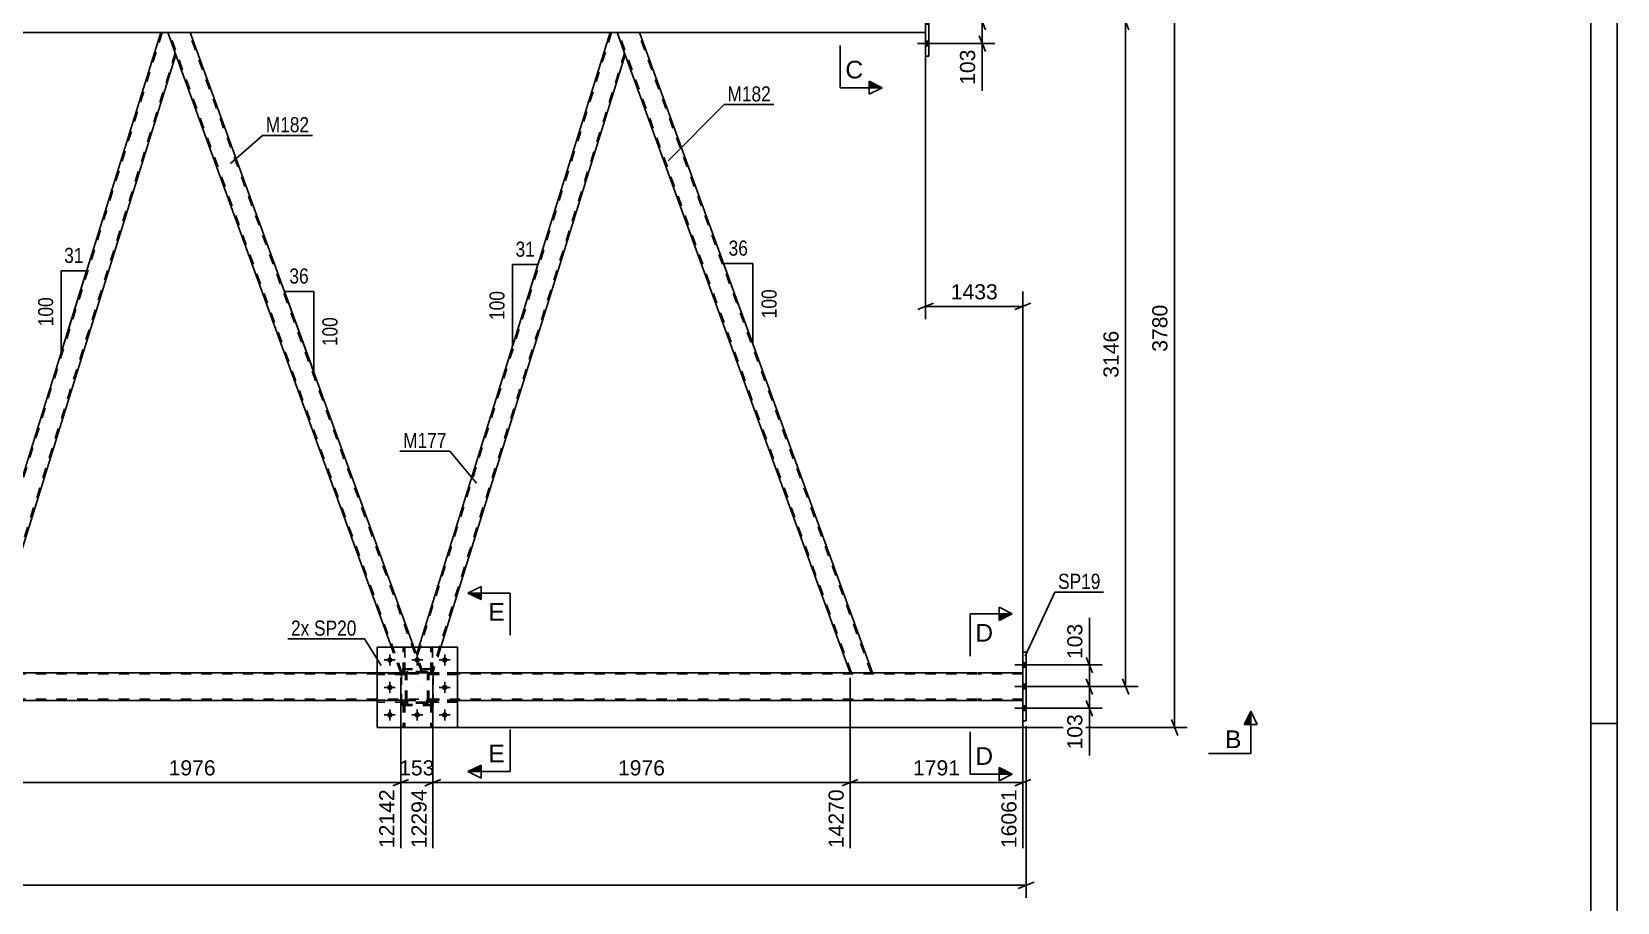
# Model space of a CAD drawing. Header units: millimetres. Extents: x 0 to 841, y 0 to 594.
# Drawn here: x 540.6 to 841, y 264.1 to 429 of the extents above; entities that cross this region are included whole.
import ezdxf

# ---------------------------------------------------------------- set-up
doc = ezdxf.new("R2010")
doc.units = ezdxf.units.MM
doc.linetypes.add('DXK_LINE_DOT2', pattern=[3.9198, 1.9599, -1.9599])
doc.linetypes.add('DXK_LINE_DOT3', pattern=[5.9187, 2.979, -0.9799, 0.9799, -0.9799])
doc.styles.add('Arial', font='ARIAL.TTF', dxfattribs={"height": 0.2})
doc.styles.add('Arial Narrow', font='ARIALN.TTF', dxfattribs={"height": 0.2})

# ---------------------------------------------------------------- blocks, each defined once
blk = doc.blocks.new('Unknown-317306913-1117')
at = {"color": 5, "linetype": 'Continuous'}
for p, q in [((841, 0), (841, 594)), ((836, 5), (836, 589)), ((841, 298), (836, 298))]:
    blk.add_line(p, q, dxfattribs=at)
blk = doc.blocks.new('Bolt-317306913-2204 - 2138')
at = {"linetype": 'Continuous'}
for points in [[(608.96, 310.01, -1), (607.92, 310.01, -1)], [(614.16, 310.01, -1), (613.12, 310.01, -1)], [(619.36, 310.01, -1), (618.32, 310.01, -1)], [(608.96, 304.81, -1), (607.92, 304.81, -1)], [(619.36, 304.81, -1), (618.32, 304.81, -1)], [(608.96, 299.61, -1), (607.92, 299.61, -1)], [(614.16, 299.61, -1), (613.12, 299.61, -1)], [(619.36, 299.61, -1), (618.32, 299.61, -1)]]:
    blk.add_hatch(color=1, dxfattribs=at).paths.add_polyline_path(points)
at = {"color": 1, "linetype": 'Continuous'}
for p, q in [((609.48, 310.01), (607.4, 310.01)), ((608.44, 311.05), (608.44, 308.97)), ((614.68, 310.01), (612.6, 310.01)), ((613.64, 311.05), (613.64, 308.97)), ((619.88, 310.01), (617.8, 310.01)), ((618.84, 311.05), (618.84, 308.97)), ((609.48, 304.81), (607.4, 304.81)), ((608.44, 305.85), (608.44, 303.77)), ((619.88, 304.81), (617.8, 304.81)), ((618.84, 305.85), (618.84, 303.77)), ((608.44, 300.65), (608.44, 298.57)), ((613.64, 300.65), (613.64, 298.57)), ((618.84, 300.65), (618.84, 298.57)), ((609.48, 299.61), (607.4, 299.61)), ((614.68, 299.61), (612.6, 299.61)), ((619.88, 299.61), (617.8, 299.61))]:
    blk.add_line(p, q, dxfattribs=at)
blk = doc.blocks.new('Part-317306913-2244 - 2138')
at = {"color": 7, "linetype": 'DXK_LINE_DOT2'}
for p, q in [((719.75, 307.36), (125.49, 307.36)), ((621.24, 307.6), (606.04, 307.6)), ((728.37, 307.36), (719.85, 307.36)), ((728.37, 302.32), (728.37, 307.6)), ((719.75, 302.56), (124.86, 302.56)), ((621.24, 302.32), (606.04, 302.32)), ((728.37, 302.56), (719.85, 302.56))]:
    blk.add_line(p, q, dxfattribs=at)
at = {"color": 2, "linetype": 'Continuous'}
for p, q in [((606.04, 307.6), (450.97, 307.6)), ((719.75, 307.6), (621.24, 307.6)), ((728.37, 307.6), (719.85, 307.6)), ((606.04, 302.32), (450.97, 302.32)), ((719.75, 302.32), (621.24, 302.32)), ((728.37, 302.32), (719.85, 302.32))]:
    blk.add_line(p, q, dxfattribs=at)
blk = doc.blocks.new('Part-317306913-2249 - 2138')
at = {"color": 7, "linetype": 'DXK_LINE_DOT2'}
for p, q in [((709.95, 432.82), (709.95, 428.82)), ((570.63, 428.82), (565.06, 428.82)), ((655.77, 428.82), (650.19, 428.82))]:
    blk.add_line(p, q, dxfattribs=at)
at = {"color": 2, "linetype": 'Continuous'}
for p, q in [((565.06, 428.82), (485.5, 428.82)), ((650.19, 428.82), (570.63, 428.82)), ((709.95, 428.82), (655.77, 428.82))]:
    blk.add_line(p, q, dxfattribs=at)
blk = doc.blocks.new('Bolt-317306913-2205 - 2138')
at = {"color": 1, "linetype": 'Continuous'}
for p, q in [((607.4, 310.01), (608.09, 310.01)), ((608.44, 311.05), (608.44, 310.36)), ((608.44, 308.97), (608.44, 309.67)), ((609.48, 310.01), (608.79, 310.01)), ((612.6, 310.01), (613.29, 310.01)), ((613.64, 311.05), (613.64, 310.36)), ((613.64, 308.97), (613.64, 309.67)), ((614.68, 310.01), (613.99, 310.01)), ((617.8, 310.01), (618.49, 310.01)), ((618.84, 311.05), (618.84, 310.36)), ((618.84, 308.97), (618.84, 309.67)), ((619.88, 310.01), (619.19, 310.01)), ((607.4, 304.81), (608.09, 304.81)), ((608.44, 305.85), (608.44, 305.16)), ((608.44, 303.77), (608.44, 304.47)), ((609.48, 304.81), (608.79, 304.81)), ((617.8, 304.81), (618.49, 304.81)), ((618.84, 305.85), (618.84, 305.16)), ((618.84, 303.77), (618.84, 304.47)), ((619.88, 304.81), (619.19, 304.81)), ((608.44, 300.65), (608.44, 299.96)), ((613.64, 300.65), (613.64, 299.96)), ((618.84, 300.65), (618.84, 299.96)), ((607.4, 299.61), (608.09, 299.61)), ((608.44, 298.57), (608.44, 299.27)), ((609.48, 299.61), (608.79, 299.61)), ((612.6, 299.61), (613.29, 299.61)), ((613.64, 298.57), (613.64, 299.27)), ((614.68, 299.61), (613.99, 299.61)), ((617.8, 299.61), (618.49, 299.61)), ((618.84, 298.57), (618.84, 299.27)), ((619.88, 299.61), (619.19, 299.61))]:
    blk.add_line(p, q, dxfattribs=at)
blk = doc.blocks.new('Bolt-317306913-2211 - 2138')
at = {"linetype": 'Continuous'}
for points in [[(729.01, 308.62), (729.01, 309.5), (728.37, 309.5), (728.37, 308.62)], [(729.01, 308.62), (729.01, 309.5), (728.37, 309.5), (728.37, 308.62)], [(729.01, 308.62), (729.01, 309.5), (728.37, 309.5), (728.37, 308.62)], [(729.01, 304.52), (729.01, 305.4), (728.37, 305.4), (728.37, 304.52)], [(729.01, 304.52), (729.01, 305.4), (728.37, 305.4), (728.37, 304.52)], [(729.01, 300.42), (729.01, 301.3), (728.37, 301.3), (728.37, 300.42)], [(729.01, 300.42), (729.01, 301.3), (728.37, 301.3), (728.37, 300.42)], [(729.01, 300.42), (729.01, 301.3), (728.37, 301.3), (728.37, 300.42)]]:
    blk.add_hatch(color=1, dxfattribs=at).paths.add_polyline_path(points)
at = {"color": 1, "linetype": 'Continuous'}
for p, q in [((729.01, 309.5), (728.37, 309.5)), ((729.01, 309.5), (728.37, 309.5)), ((729.01, 309.5), (728.37, 309.5)), ((730.17, 309.06), (726.85, 309.06)), ((730.17, 309.06), (726.85, 309.06)), ((730.17, 309.06), (726.85, 309.06)), ((729.01, 308.62), (728.37, 308.62)), ((729.01, 308.62), (728.37, 308.62)), ((729.01, 308.62), (728.37, 308.62)), ((730.17, 304.96), (726.85, 304.96)), ((730.17, 304.96), (726.85, 304.96)), ((729.01, 305.4), (728.37, 305.4)), ((729.01, 305.4), (728.37, 305.4)), ((729.01, 304.52), (728.37, 304.52)), ((729.01, 304.52), (728.37, 304.52)), ((730.17, 300.86), (726.85, 300.86)), ((730.17, 300.86), (726.85, 300.86)), ((730.17, 300.86), (726.85, 300.86)), ((729.01, 301.3), (728.37, 301.3)), ((729.01, 301.3), (728.37, 301.3)), ((729.01, 301.3), (728.37, 301.3)), ((729.01, 300.42), (728.37, 300.42)), ((729.01, 300.42), (728.37, 300.42)), ((729.01, 300.42), (728.37, 300.42))]:
    blk.add_line(p, q, dxfattribs=at)
blk = doc.blocks.new('Bolt-317306913-2212 - 2138')
at = {"linetype": 'Continuous'}
for points in [[(710.59, 434.48), (710.59, 435.36), (709.95, 435.36), (709.95, 434.48)], [(710.59, 434.48), (710.59, 435.36), (709.95, 435.36), (709.95, 434.48)], [(710.59, 434.48), (710.59, 435.36), (709.95, 435.36), (709.95, 434.48)], [(710.59, 430.38), (710.59, 431.26), (709.95, 431.26), (709.95, 430.38)], [(710.59, 430.38), (710.59, 431.26), (709.95, 431.26), (709.95, 430.38)], [(710.59, 426.28), (710.59, 427.16), (709.95, 427.16), (709.95, 426.28)], [(710.59, 426.28), (710.59, 427.16), (709.95, 427.16), (709.95, 426.28)], [(710.59, 426.28), (710.59, 427.16), (709.95, 427.16), (709.95, 426.28)]]:
    blk.add_hatch(color=1, dxfattribs=at).paths.add_polyline_path(points)
at = {"color": 1, "linetype": 'Continuous'}
for p, q in [((711.75, 434.92), (708.43, 434.92)), ((711.75, 434.92), (708.43, 434.92)), ((711.75, 434.92), (708.43, 434.92)), ((710.59, 435.36), (709.95, 435.36)), ((710.59, 435.36), (709.95, 435.36)), ((710.59, 435.36), (709.95, 435.36)), ((710.59, 434.48), (709.95, 434.48)), ((710.59, 434.48), (709.95, 434.48)), ((710.59, 434.48), (709.95, 434.48)), ((711.75, 430.82), (708.43, 430.82)), ((711.75, 430.82), (708.43, 430.82)), ((710.59, 431.26), (709.95, 431.26)), ((710.59, 431.26), (709.95, 431.26)), ((710.59, 430.38), (709.95, 430.38)), ((710.59, 430.38), (709.95, 430.38)), ((711.75, 426.72), (708.43, 426.72)), ((711.75, 426.72), (708.43, 426.72)), ((711.75, 426.72), (708.43, 426.72)), ((710.59, 427.16), (709.95, 427.16)), ((710.59, 427.16), (709.95, 427.16)), ((710.59, 427.16), (709.95, 427.16)), ((710.59, 426.28), (709.95, 426.28)), ((710.59, 426.28), (709.95, 426.28)), ((710.59, 426.28), (709.95, 426.28))]:
    blk.add_line(p, q, dxfattribs=at)
blk = doc.blocks.new('Part-317306913-2229 - 2138')
at = {"color": 7, "linetype": 'DXK_LINE_DOT2'}
for p, q in [((616.64, 308.21), (610.64, 308.21)), ((610.64, 301.41), (610.64, 308.21)), ((616.64, 301.41), (616.64, 308.21)), ((616.64, 301.41), (610.64, 301.41))]:
    blk.add_line(p, q, dxfattribs=at)
blk = doc.blocks.new('Part-317306913-2444 - 2138')
at = {"color": 2, "linetype": 'Continuous'}
for p, q in [((621.24, 312.41), (606.04, 312.41)), ((606.04, 312.41), (606.04, 297.21)), ((621.24, 297.21), (621.24, 312.41)), ((606.04, 297.21), (621.24, 297.21))]:
    blk.add_line(p, q, dxfattribs=at)
blk = doc.blocks.new('Part-317306913-2449 - 2138')
at = {"color": 7, "linetype": 'DXK_LINE_DOT2'}
for p, q in [((606.04, 297.21), (606.04, 312.41)), ((606.04, 312.41), (621.24, 312.41)), ((621.24, 312.41), (621.24, 297.21)), ((621.24, 297.21), (606.04, 297.21))]:
    blk.add_line(p, q, dxfattribs=at)
blk = doc.blocks.new('Part-317306913-2450 - 2138')
at = {"color": 7, "linetype": 'DXK_LINE_DOT2'}
for p, q in [((615.84, 307.25), (615.84, 307.57)), ((615.84, 307.57), (621.24, 307.57)), ((621.24, 307.25), (615.84, 307.25)), ((616.44, 307.25), (616.44, 307.57)), ((621.24, 307.57), (621.24, 307.25))]:
    blk.add_line(p, q, dxfattribs=at)
blk = doc.blocks.new('Part-317306913-2451 - 2138')
at = {"color": 7, "linetype": 'DXK_LINE_DOT2'}
for p, q in [((615.84, 302.05), (615.84, 302.37)), ((615.84, 302.37), (621.24, 302.37)), ((621.24, 302.05), (615.84, 302.05)), ((616.44, 302.05), (616.44, 302.37)), ((621.24, 302.37), (621.24, 302.05))]:
    blk.add_line(p, q, dxfattribs=at)
blk = doc.blocks.new('Part-317306913-2452 - 2138')
at = {"color": 7, "linetype": 'DXK_LINE_DOT2'}
for p, q in [((611.44, 307.57), (606.04, 307.57)), ((606.04, 307.25), (606.04, 307.57)), ((611.44, 307.25), (606.04, 307.25)), ((610.84, 307.25), (610.84, 307.57)), ((611.44, 307.57), (611.44, 307.25))]:
    blk.add_line(p, q, dxfattribs=at)
blk = doc.blocks.new('Part-317306913-2453 - 2138')
at = {"color": 7, "linetype": 'DXK_LINE_DOT2'}
for p, q in [((611.44, 302.37), (606.04, 302.37)), ((606.04, 302.05), (606.04, 302.37)), ((611.44, 302.05), (606.04, 302.05)), ((610.84, 302.05), (610.84, 302.37)), ((611.44, 302.37), (611.44, 302.05))]:
    blk.add_line(p, q, dxfattribs=at)
blk = doc.blocks.new('Part-317306913-2454 - 2138')
at = {"color": 2, "linetype": 'Continuous'}
for p, q in [((610.99, 312.41), (610.99, 312.41)), ((611.31, 312.41), (610.99, 312.41)), ((611.31, 312.41), (611.31, 312.41))]:
    blk.add_line(p, q, dxfattribs=at)
at = {"color": 7, "linetype": 'DXK_LINE_DOT2'}
for p, q in [((610.99, 307.57), (610.99, 312.41)), ((611.31, 307.57), (611.31, 312.41)), ((610.99, 308.17), (611.31, 308.17)), ((611.31, 307.57), (610.99, 307.57))]:
    blk.add_line(p, q, dxfattribs=at)
blk = doc.blocks.new('Part-317306913-2455 - 2138')
at = {"color": 2, "linetype": 'Continuous'}
for p, q in [((616.19, 312.41), (616.19, 312.41)), ((616.51, 312.41), (616.19, 312.41)), ((616.51, 312.41), (616.51, 312.41))]:
    blk.add_line(p, q, dxfattribs=at)
at = {"color": 7, "linetype": 'DXK_LINE_DOT2'}
for p, q in [((616.19, 307.57), (616.19, 312.41)), ((616.51, 307.57), (616.51, 312.41)), ((616.19, 308.17), (616.51, 308.17)), ((616.51, 307.57), (616.19, 307.57))]:
    blk.add_line(p, q, dxfattribs=at)
blk = doc.blocks.new('Part-317306913-2456 - 2138')
at = {"color": 7, "linetype": 'DXK_LINE_DOT2'}
for p, q in [((611.31, 302.05), (610.99, 302.05)), ((610.99, 302.05), (610.99, 297.21)), ((610.99, 301.45), (611.31, 301.45)), ((611.31, 302.05), (611.31, 297.21)), ((610.99, 297.21), (611.31, 297.21))]:
    blk.add_line(p, q, dxfattribs=at)
blk = doc.blocks.new('Part-317306913-2457 - 2138')
at = {"color": 7, "linetype": 'DXK_LINE_DOT2'}
for p, q in [((616.51, 302.05), (616.19, 302.05)), ((616.19, 302.05), (616.19, 297.21)), ((616.19, 301.45), (616.51, 301.45)), ((616.51, 302.05), (616.51, 297.21)), ((616.19, 297.21), (616.51, 297.21))]:
    blk.add_line(p, q, dxfattribs=at)
blk = doc.blocks.new('Part-317306913-2458 - 2138')
at = {"color": 7, "linetype": 'DXK_LINE_DOT2'}
for p, q in [((611.44, 307.33), (611.48, 307.52)), ((611.48, 307.52), (611.44, 307.33)), ((611.44, 302.29), (611.44, 307.33)), ((611.68, 307.33), (611.7, 307.42)), ((611.68, 302.29), (611.68, 307.33)), ((611.7, 307.42), (611.75, 307.5)), ((611.73, 307.78), (611.92, 307.81)), ((611.92, 307.81), (611.73, 307.78)), ((611.75, 307.5), (611.83, 307.55)), ((611.83, 307.55), (611.92, 307.57)), ((615.36, 307.81), (611.92, 307.81)), ((611.92, 307.57), (615.36, 307.57)), ((615.36, 307.81), (615.54, 307.78)), ((615.54, 307.78), (615.36, 307.81)), ((615.36, 307.57), (615.45, 307.55)), ((615.45, 307.55), (615.53, 307.5)), ((615.53, 307.5), (615.58, 307.42)), ((615.58, 307.42), (615.6, 307.33)), ((615.6, 302.29), (615.6, 307.33)), ((615.8, 307.52), (615.84, 307.33)), ((615.84, 307.33), (615.8, 307.52)), ((615.84, 302.29), (615.84, 307.33)), ((611.48, 302.11), (611.44, 302.29)), ((611.44, 302.29), (611.48, 302.11)), ((611.7, 302.2), (611.68, 302.29)), ((611.75, 302.12), (611.7, 302.2)), ((611.92, 301.81), (611.73, 301.85)), ((611.73, 301.85), (611.92, 301.81)), ((611.83, 302.07), (611.75, 302.12)), ((611.92, 302.05), (611.83, 302.07)), ((615.36, 302.05), (611.92, 302.05)), ((615.36, 301.81), (611.92, 301.81)), ((615.45, 302.07), (615.36, 302.05)), ((615.54, 301.85), (615.36, 301.81)), ((615.36, 301.81), (615.54, 301.85)), ((615.53, 302.12), (615.45, 302.07)), ((615.58, 302.2), (615.53, 302.12)), ((615.6, 302.29), (615.58, 302.2)), ((615.84, 302.29), (615.8, 302.11)), ((615.8, 302.11), (615.84, 302.29))]:
    blk.add_line(p, q, dxfattribs=at)
at = {"color": 7, "linetype": 'DXK_LINE_DOT3'}
blk.add_line((613.64, 304.81), (613.64, 304.81), dxfattribs=at)
at = {"color": 7, "linetype": 'DXK_LINE_DOT2'}
for centre, start, end in [((611.92, 307.33), 112.5, 157.5), ((611.92, 307.33), 112.5, 157.5), ((615.36, 307.33), 22.5, 67.5), ((615.36, 307.33), 22.5, 67.5), ((611.92, 302.29), 202.5, 247.5), ((611.92, 302.29), 202.5, 247.5), ((615.36, 302.29), 292.5, 337.5), ((615.36, 302.29), 292.5, 337.5)]:
    blk.add_arc(centre, 0.48, start, end, dxfattribs=at)
blk = doc.blocks.new('Part-317306913-2459 - 2138')
at = {"color": 7, "linetype": 'DXK_LINE_DOT2'}
for p, q in [((621.24, 307.57), (615.84, 307.57)), ((615.84, 307.57), (615.84, 307.25)), ((615.84, 307.25), (621.24, 307.25)), ((616.44, 307.25), (616.44, 307.57)), ((621.24, 307.25), (621.24, 307.57))]:
    blk.add_line(p, q, dxfattribs=at)
blk = doc.blocks.new('Part-317306913-2460 - 2138')
at = {"color": 7, "linetype": 'DXK_LINE_DOT2'}
for p, q in [((621.24, 302.37), (615.84, 302.37)), ((615.84, 302.37), (615.84, 302.05)), ((615.84, 302.05), (621.24, 302.05)), ((616.44, 302.05), (616.44, 302.37)), ((621.24, 302.05), (621.24, 302.37))]:
    blk.add_line(p, q, dxfattribs=at)
blk = doc.blocks.new('Part-317306913-2461 - 2138')
at = {"color": 7, "linetype": 'DXK_LINE_DOT2'}
for p, q in [((611.44, 307.57), (606.04, 307.57)), ((606.04, 307.57), (606.04, 307.25)), ((611.44, 307.25), (606.04, 307.25)), ((610.84, 307.25), (610.84, 307.57)), ((611.44, 307.25), (611.44, 307.57))]:
    blk.add_line(p, q, dxfattribs=at)
blk = doc.blocks.new('Part-317306913-2462 - 2138')
at = {"color": 7, "linetype": 'DXK_LINE_DOT2'}
for p, q in [((611.44, 302.37), (606.04, 302.37)), ((606.04, 302.37), (606.04, 302.05)), ((611.44, 302.05), (606.04, 302.05)), ((610.84, 302.05), (610.84, 302.37)), ((611.44, 302.05), (611.44, 302.37))]:
    blk.add_line(p, q, dxfattribs=at)
blk = doc.blocks.new('Part-317306913-2463 - 2138')
at = {"color": 7, "linetype": 'DXK_LINE_DOT2'}
for p, q in [((610.99, 307.57), (610.99, 312.41)), ((610.99, 312.41), (611.31, 312.41)), ((611.31, 312.41), (611.31, 307.57)), ((610.99, 308.17), (611.31, 308.17)), ((611.31, 307.57), (610.99, 307.57))]:
    blk.add_line(p, q, dxfattribs=at)
blk = doc.blocks.new('Part-317306913-2464 - 2138')
at = {"color": 7, "linetype": 'DXK_LINE_DOT2'}
for p, q in [((616.19, 307.57), (616.19, 312.41)), ((616.19, 312.41), (616.51, 312.41)), ((616.51, 312.41), (616.51, 307.57)), ((616.19, 308.17), (616.51, 308.17)), ((616.51, 307.57), (616.19, 307.57))]:
    blk.add_line(p, q, dxfattribs=at)
blk = doc.blocks.new('Part-317306913-2465 - 2138')
at = {"color": 7, "linetype": 'DXK_LINE_DOT2'}
for p, q in [((610.99, 302.05), (611.31, 302.05)), ((610.99, 302.05), (610.99, 297.21)), ((610.99, 301.45), (611.31, 301.45)), ((611.31, 302.05), (611.31, 297.21)), ((611.31, 297.21), (610.99, 297.21))]:
    blk.add_line(p, q, dxfattribs=at)
blk = doc.blocks.new('Part-317306913-2466 - 2138')
at = {"color": 7, "linetype": 'DXK_LINE_DOT2'}
for p, q in [((616.19, 302.05), (616.51, 302.05)), ((616.19, 302.05), (616.19, 297.21)), ((616.19, 301.45), (616.51, 301.45)), ((616.51, 302.05), (616.51, 297.21)), ((616.51, 297.21), (616.19, 297.21))]:
    blk.add_line(p, q, dxfattribs=at)
blk = doc.blocks.new('Part-317306913-2467 - 2138')
at = {"color": 7, "linetype": 'DXK_LINE_DOT2'}
for p, q in [((611.44, 307.33), (611.48, 307.52)), ((611.48, 307.52), (611.44, 307.33)), ((611.44, 302.29), (611.44, 307.33)), ((611.68, 307.33), (611.7, 307.42)), ((611.68, 302.29), (611.68, 307.33)), ((611.7, 307.42), (611.75, 307.5)), ((611.73, 307.78), (611.92, 307.81)), ((611.92, 307.81), (611.73, 307.78)), ((611.75, 307.5), (611.83, 307.55)), ((611.83, 307.55), (611.92, 307.57)), ((615.36, 307.81), (611.92, 307.81)), ((611.92, 307.57), (615.36, 307.57)), ((615.36, 307.81), (615.54, 307.78)), ((615.54, 307.78), (615.36, 307.81)), ((615.36, 307.57), (615.45, 307.55)), ((615.45, 307.55), (615.53, 307.5)), ((615.53, 307.5), (615.58, 307.42)), ((615.58, 307.42), (615.6, 307.33)), ((615.6, 302.29), (615.6, 307.33)), ((615.8, 307.52), (615.84, 307.33)), ((615.84, 307.33), (615.8, 307.52)), ((615.84, 302.29), (615.84, 307.33)), ((611.48, 302.11), (611.44, 302.29)), ((611.44, 302.29), (611.48, 302.11)), ((611.7, 302.2), (611.68, 302.29)), ((611.75, 302.12), (611.7, 302.2)), ((611.92, 301.81), (611.73, 301.85)), ((611.73, 301.85), (611.92, 301.81)), ((611.83, 302.07), (611.75, 302.12)), ((611.92, 302.05), (611.83, 302.07)), ((615.36, 302.05), (611.92, 302.05)), ((615.36, 301.81), (611.92, 301.81)), ((615.45, 302.07), (615.36, 302.05)), ((615.54, 301.85), (615.36, 301.81)), ((615.36, 301.81), (615.54, 301.85)), ((615.53, 302.12), (615.45, 302.07)), ((615.58, 302.2), (615.53, 302.12)), ((615.6, 302.29), (615.58, 302.2)), ((615.84, 302.29), (615.8, 302.11)), ((615.8, 302.11), (615.84, 302.29))]:
    blk.add_line(p, q, dxfattribs=at)
at = {"color": 7, "linetype": 'DXK_LINE_DOT3'}
blk.add_line((613.64, 304.81), (613.64, 304.81), dxfattribs=at)
at = {"color": 7, "linetype": 'DXK_LINE_DOT2'}
for centre, start, end in [((611.92, 307.33), 112.5, 157.5), ((611.92, 307.33), 112.5, 157.5), ((615.36, 307.33), 22.5, 67.5), ((615.36, 307.33), 22.5, 67.5), ((611.92, 302.29), 202.5, 247.5), ((611.92, 302.29), 202.5, 247.5), ((615.36, 302.29), 292.5, 337.5), ((615.36, 302.29), 292.5, 337.5)]:
    blk.add_arc(centre, 0.48, start, end, dxfattribs=at)
blk = doc.blocks.new('Part-317306913-2468 - 2138')
at = {"color": 7, "linetype": 'DXK_LINE_DOT2'}
for p, q in [((616.64, 308.35), (610.64, 308.35)), ((610.64, 301.55), (610.64, 308.35)), ((616.64, 301.55), (616.64, 308.35)), ((616.64, 301.55), (610.64, 301.55))]:
    blk.add_line(p, q, dxfattribs=at)
blk = doc.blocks.new('Part-317306913-2603 - 2138')
at = {"color": 2, "linetype": 'Continuous'}
for p, q in [((655.77, 428.82), (651.51, 428.82)), ((699.89, 307.6), (655.77, 428.82)), ((695.63, 307.6), (653.06, 424.57))]:
    blk.add_line(p, q, dxfattribs=at)
at = {"color": 7, "linetype": 'DXK_LINE_DOT2'}
for p, q in [((651.51, 428.82), (653.06, 424.57)), ((695.89, 307.6), (651.77, 428.82)), ((651.77, 428.82), (651.79, 428.82)), ((699.63, 307.6), (655.51, 428.82)), ((699.89, 307.6), (695.63, 307.6))]:
    blk.add_line(p, q, dxfattribs=at)
blk = doc.blocks.new('Part-317306913-2538 - 2138')
at = {"color": 2, "linetype": 'Continuous'}
for p, q in [((728.37, 298.46), (728.37, 311.46)), ((728.37, 311.46), (729.01, 311.46)), ((729.01, 311.46), (729.01, 298.46)), ((729.01, 298.46), (728.37, 298.46))]:
    blk.add_line(p, q, dxfattribs=at)
blk = doc.blocks.new('Part-317306913-2543 - 2138')
at = {"color": 2, "linetype": 'Continuous'}
for p, q in [((709.95, 424.32), (709.95, 437.32)), ((709.95, 437.32), (710.59, 437.32)), ((710.59, 437.32), (710.59, 424.32)), ((710.59, 424.32), (709.95, 424.32))]:
    blk.add_line(p, q, dxfattribs=at)
blk = doc.blocks.new('Part-317306913-2563 - 2138')
at = {"color": 7, "linetype": 'DXK_LINE_DOT2'}
for p, q in [((650.45, 428.82), (613.63, 310.7)), ((652.92, 424.94), (616.35, 307.6)), ((613.91, 312.41), (613.49, 311.07)), ((614.76, 307.6), (613.49, 311.07)), ((618.1, 312.41), (616.6, 307.6)), ((616.6, 307.6), (614.76, 307.6))]:
    blk.add_line(p, q, dxfattribs=at)
at = {"color": 2, "linetype": 'Continuous'}
for p, q in [((650.19, 428.82), (613.91, 312.41)), ((651.51, 428.82), (650.19, 428.82)), ((653.06, 424.57), (651.51, 428.82)), ((653.06, 424.57), (618.1, 312.41))]:
    blk.add_line(p, q, dxfattribs=at)
blk = doc.blocks.new('Part-317306913-2568 - 2138')
at = {"color": 2, "linetype": 'Continuous'}
for p, q in [((565.06, 428.82), (528.36, 311.07)), ((566.38, 428.82), (565.06, 428.82)), ((566.38, 428.82), (567.93, 424.57)), ((567.93, 424.57), (531.47, 307.6)), ((529.62, 307.6), (528.36, 311.07))]:
    blk.add_line(p, q, dxfattribs=at)
at = {"color": 7, "linetype": 'DXK_LINE_DOT2'}
for p, q in [((565.31, 428.82), (528.49, 310.7)), ((567.79, 424.94), (531.21, 307.6)), ((531.47, 307.6), (529.62, 307.6))]:
    blk.add_line(p, q, dxfattribs=at)
blk = doc.blocks.new('Part-317306913-2608 - 2138')
at = {"color": 2, "linetype": 'Continuous'}
for p, q in [((570.63, 428.82), (566.38, 428.82)), ((570.63, 428.82), (613, 312.41)), ((608.75, 312.41), (567.93, 424.57))]:
    blk.add_line(p, q, dxfattribs=at)
at = {"color": 7, "linetype": 'DXK_LINE_DOT2'}
for p, q in [((566.38, 428.82), (567.93, 424.57)), ((610.75, 307.6), (566.63, 428.82)), ((566.63, 428.82), (566.65, 428.82)), ((614.5, 307.6), (570.38, 428.82)), ((610.5, 307.6), (608.75, 312.41)), ((614.76, 307.6), (613, 312.41)), ((614.76, 307.6), (610.5, 307.6))]:
    blk.add_line(p, q, dxfattribs=at)
blk = doc.blocks.new('AngleDimension-317306913-22215 - 2138')
at = {"color": 7, "linetype": 'Continuous'}
for p, q in [((675.16, 375.54), (671.69, 385.07)), ((677.23, 385.07), (671.69, 385.07)), ((677.23, 369.85), (671.69, 385.07)), ((677.23, 369.85), (677.23, 385.07))]:
    blk.add_line(p, q, dxfattribs=at)
at = {"color": 0}
for points in [[(676.89, 385.97), (676.89, 390.17), (672.03, 390.17), (672.03, 385.97)], [(682.33, 380.8), (678.13, 380.8), (678.13, 374.12), (682.33, 374.12)]]:
    blk.add_wipeout(points, dxfattribs=at)
at = {"color": 3, "style": 'Arial Narrow'}
blk.add_text('36', height=2.863, dxfattribs=at).set_placement((672.63, 386.57))
blk.add_text('100', height=2.863, rotation=90.0002, dxfattribs=at).set_placement((681.73, 374.72))
blk = doc.blocks.new('StraightDimension-317306913-3255 - 2138')
at = {"color": 7, "linetype": 'Continuous'}
for p, q in [((709.95, 427.82), (709.95, 374.55)), ((728.37, 308.6), (728.37, 379.8)), ((711.45, 377.55), (708.45, 376.35)), ((709.95, 376.95), (728.37, 376.95)), ((726.87, 376.35), (729.87, 377.55))]:
    blk.add_line(p, q, dxfattribs=at)
at = {"color": 0}
blk.add_wipeout([(724.21, 377.7), (724.21, 381.9), (714.12, 381.9), (714.12, 377.7)], dxfattribs=at)
at = {"color": 3, "style": 'Arial'}
blk.add_text('1433', height=2.865, dxfattribs=at).set_placement((714.72, 378.3))
blk = doc.blocks.new('StraightDimension-317306913-3317 - 2138')
at = {"color": 7, "linetype": 'Continuous'}
for p, q in [((711.59, 430.82), (723.08, 430.82)), ((720.08, 432.32), (721.28, 429.32)), ((720.68, 426.72), (720.68, 430.82)), ((711.59, 426.72), (723.08, 426.72)), ((721.28, 425.22), (720.08, 428.22))]:
    blk.add_line(p, q, dxfattribs=at)
at = {"color": 0}
blk.add_wipeout([(719.93, 426.19), (715.73, 426.19), (715.73, 418.32), (719.93, 418.32)], dxfattribs=at)
at = {"color": 7, "linetype": 'Continuous'}
blk.add_line((720.68, 426.72), (720.68, 417.8), dxfattribs=at)
blk.add_line((720.68, 426.72), (720.68, 417.8), dxfattribs=at)
at = {"color": 3, "style": 'Arial'}
blk.add_text('103', height=2.865, rotation=90.0002, dxfattribs=at).set_placement((719.33, 418.92))
blk = doc.blocks.new('StraightDimension-317306913-3260 - 2138')
at = {"color": 7, "linetype": 'Continuous'}
for p, q in [((705.12, 448.42), (759.51, 448.42)), ((757.71, 446.92), (756.51, 449.92)), ((757.11, 297.21), (757.11, 448.42)), ((756.51, 298.71), (757.71, 295.71)), ((614.64, 297.21), (759.51, 297.21))]:
    blk.add_line(p, q, dxfattribs=at)
at = {"color": 0}
blk.add_wipeout([(756.36, 377.86), (752.16, 377.86), (752.16, 367.77), (756.36, 367.77)], dxfattribs=at)
at = {"color": 3, "style": 'Arial'}
blk.add_text('3780', height=2.865, rotation=90.0002, dxfattribs=at).set_placement((755.76, 368.37))
blk = doc.blocks.new('StraightDimension-317306913-3216 - 2138')
at = {"color": 7, "linetype": 'Continuous'}
for p, q in [((740.4, 310.56), (741.6, 307.56)), ((730.01, 309.06), (743.4, 309.06)), ((741.6, 303.46), (740.4, 306.46)), ((741, 304.96), (741, 309.06)), ((729.69, 304.96), (743.4, 304.96))]:
    blk.add_line(p, q, dxfattribs=at)
at = {"color": 0}
blk.add_wipeout([(740.25, 317.45), (736.05, 317.45), (736.05, 309.58), (740.25, 309.58)], dxfattribs=at)
at = {"color": 7, "linetype": 'Continuous'}
blk.add_line((741, 309.06), (741, 317.98), dxfattribs=at)
blk.add_line((741, 309.06), (741, 317.98), dxfattribs=at)
at = {"color": 3, "style": 'Arial'}
blk.add_text('103', height=2.865, rotation=90.0002, dxfattribs=at).set_placement((739.65, 310.18))
blk = doc.blocks.new('AngleDimension-317306913-22187 - 2138')
at = {"color": 7, "linetype": 'Continuous'}
for p, q in [((591.2, 372.32), (588.48, 379.79)), ((594.02, 379.79), (588.48, 379.79)), ((594.02, 364.57), (588.48, 379.79)), ((594.02, 364.57), (594.02, 379.79))]:
    blk.add_line(p, q, dxfattribs=at)
at = {"color": 0}
for points in [[(593.68, 380.69), (593.68, 384.89), (588.82, 384.89), (588.82, 380.69)], [(599.12, 375.52), (594.92, 375.52), (594.92, 368.84), (599.12, 368.84)]]:
    blk.add_wipeout(points, dxfattribs=at)
at = {"color": 3, "style": 'Arial Narrow'}
blk.add_text('36', height=2.863, dxfattribs=at).set_placement((589.42, 381.29))
blk.add_text('100', height=2.863, rotation=90.0002, dxfattribs=at).set_placement((598.52, 369.44))
blk = doc.blocks.new('StraightDimension-317306913-8061 - 2138')
at = {"color": 7, "linetype": 'Continuous'}
for p, q in [((610.5, 306.6), (610.5, 274.38)), ((616.6, 306.6), (616.6, 274.38)), ((609, 286.2), (612, 287.4)), ((610.5, 286.8), (616.6, 286.8)), ((618.1, 287.4), (615.1, 286.2))]:
    blk.add_line(p, q, dxfattribs=at)
at = {"color": 0}
blk.add_wipeout([(617.48, 287.55), (617.48, 291.75), (609.61, 291.75), (609.61, 287.55)], dxfattribs=at)
at = {"color": 3, "style": 'Arial'}
blk.add_text('153', height=2.865, dxfattribs=at).set_placement((610.21, 288.15))
at = {"color": 0, "linetype": 'Continuous'}
blk.add_wipeout([(616, 286.1), (611.8, 286.1), (611.8, 273.78), (616, 273.78)], dxfattribs=at)
at = {"color": 3, "linetype": 'Continuous', "style": 'Arial'}
blk.add_text('12294', height=2.865, rotation=90.0002, dxfattribs=at).set_placement((615.4, 274.38))
blk = doc.blocks.new('StraightDimension-317306913-2673 - 2138')
at = {"color": 7, "linetype": 'Continuous'}
for p, q in [((710.95, 430.82), (750.25, 430.82)), ((748.45, 429.32), (747.25, 432.32)), ((747.85, 304.96), (747.85, 430.82)), ((747.25, 306.46), (748.45, 303.46)), ((729.37, 304.96), (750.25, 304.96))]:
    blk.add_line(p, q, dxfattribs=at)
at = {"color": 0}
blk.add_wipeout([(747.1, 372.93), (742.9, 372.93), (742.9, 362.84), (747.1, 362.84)], dxfattribs=at)
at = {"color": 3, "style": 'Arial'}
blk.add_text('3146', height=2.865, rotation=90.0002, dxfattribs=at).set_placement((746.5, 363.44))
blk = doc.blocks.new('StraightDimension-317306913-8059 - 2138')
at = {"color": 7, "linetype": 'Continuous'}
for p, q in [((695.63, 306.6), (695.63, 274.38)), ((728.37, 301.32), (728.37, 274.38)), ((697.13, 287.4), (694.13, 286.2)), ((695.63, 286.8), (728.37, 286.8)), ((726.87, 286.2), (729.87, 287.4))]:
    blk.add_line(p, q, dxfattribs=at)
at = {"color": 0}
blk.add_wipeout([(717.05, 287.55), (717.05, 291.75), (706.96, 291.75), (706.96, 287.55)], dxfattribs=at)
at = {"color": 0, "linetype": 'Continuous'}
blk.add_wipeout([(727.77, 286.1), (723.57, 286.1), (723.57, 273.78), (727.77, 273.78)], dxfattribs=at)
at = {"color": 3, "style": 'Arial'}
blk.add_text('1791', height=2.865, dxfattribs=at).set_placement((707.56, 288.15))
at = {"color": 3, "linetype": 'Continuous', "style": 'Arial'}
blk.add_text('16061', height=2.865, rotation=90.0002, dxfattribs=at).set_placement((727.17, 274.38))
blk = doc.blocks.new('StraightDimension-317306913-3206 - 2138')
at = {"color": 7, "linetype": 'Continuous'}
for p, q in [((740.4, 306.46), (741.6, 303.46)), ((729.69, 304.96), (743.4, 304.96)), ((741, 300.86), (741, 304.96)), ((730.01, 300.86), (743.4, 300.86)), ((741.6, 299.36), (740.4, 302.36))]:
    blk.add_line(p, q, dxfattribs=at)
at = {"color": 0}
blk.add_wipeout([(740.25, 300.33), (736.05, 300.33), (736.05, 292.46), (740.25, 292.46)], dxfattribs=at)
at = {"color": 7, "linetype": 'Continuous'}
blk.add_line((741, 300.86), (741, 291.94), dxfattribs=at)
blk.add_line((741, 300.86), (741, 291.94), dxfattribs=at)
at = {"color": 3, "style": 'Arial'}
blk.add_text('103', height=2.865, rotation=90.0002, dxfattribs=at).set_placement((739.65, 293.06))
blk = doc.blocks.new('StraightDimension-317306913-3281 - 2138')
at = {"color": 7, "linetype": 'Continuous'}
for p, q in [((729.01, 297.46), (729.01, 264.95)), ((727.51, 266.75), (730.51, 267.95)), ((76.12, 267.35), (729.01, 267.35))]:
    blk.add_line(p, q, dxfattribs=at)
blk = doc.blocks.new('StraightDimension-317306913-8060 - 2138')
at = {"color": 7, "linetype": 'Continuous'}
for p, q in [((616.6, 306.6), (616.6, 274.38)), ((695.63, 306.6), (695.63, 274.38)), ((618.1, 287.4), (615.1, 286.2)), ((616.6, 286.8), (695.63, 286.8)), ((694.13, 286.2), (697.13, 287.4))]:
    blk.add_line(p, q, dxfattribs=at)
at = {"color": 0}
blk.add_wipeout([(661.16, 287.55), (661.16, 291.75), (651.07, 291.75), (651.07, 287.55)], dxfattribs=at)
at = {"color": 0, "linetype": 'Continuous'}
blk.add_wipeout([(695.03, 286.1), (690.83, 286.1), (690.83, 273.78), (695.03, 273.78)], dxfattribs=at)
at = {"color": 3, "style": 'Arial'}
blk.add_text('1976', height=2.865, dxfattribs=at).set_placement((651.67, 288.15))
at = {"color": 3, "linetype": 'Continuous', "style": 'Arial'}
blk.add_text('14270', height=2.865, rotation=90.0002, dxfattribs=at).set_placement((694.43, 274.38))
blk = doc.blocks.new('StraightDimension-317306913-8062 - 2138')
at = {"color": 7, "linetype": 'Continuous'}
for p, q in [((531.47, 306.6), (531.47, 274.38)), ((610.5, 306.6), (610.5, 274.38)), ((532.97, 287.4), (529.97, 286.2)), ((531.47, 286.8), (610.5, 286.8)), ((609, 286.2), (612, 287.4))]:
    blk.add_line(p, q, dxfattribs=at)
at = {"color": 0}
blk.add_wipeout([(576.03, 287.55), (576.03, 291.75), (565.94, 291.75), (565.94, 287.55)], dxfattribs=at)
at = {"color": 0, "linetype": 'Continuous'}
blk.add_wipeout([(609.9, 286.1), (605.7, 286.1), (605.7, 273.78), (609.9, 273.78)], dxfattribs=at)
at = {"color": 3, "style": 'Arial'}
blk.add_text('1976', height=2.865, dxfattribs=at).set_placement((566.54, 288.15))
at = {"color": 3, "linetype": 'Continuous', "style": 'Arial'}
blk.add_text('12142', height=2.865, rotation=90.0002, dxfattribs=at).set_placement((609.3, 274.38))
blk = doc.blocks.new('AngleDimension-317306913-22173 - 2138')
at = {"color": 7, "linetype": 'Continuous'}
for p, q in [((546.17, 383.69), (550.99, 383.69)), ((546.17, 368.22), (550.99, 383.69)), ((546.17, 368.22), (546.17, 383.69)), ((547.35, 371.99), (550.99, 383.69))]:
    blk.add_line(p, q, dxfattribs=at)
at = {"color": 0}
for points in [[(551.01, 384.59), (551.01, 388.79), (546.15, 388.79), (546.15, 384.59)], [(545.27, 379.3), (541.07, 379.3), (541.07, 372.61), (545.27, 372.61)]]:
    blk.add_wipeout(points, dxfattribs=at)
at = {"color": 3, "style": 'Arial Narrow'}
blk.add_text('31', height=2.863, dxfattribs=at).set_placement((546.75, 385.19))
blk.add_text('100', height=2.863, rotation=90.0002, dxfattribs=at).set_placement((544.67, 373.21))
blk = doc.blocks.new('AngleDimension-317306913-22201 - 2138')
at = {"color": 7, "linetype": 'Continuous'}
for p, q in [((631.67, 384.87), (636.5, 384.87)), ((631.67, 369.4), (636.5, 384.87)), ((631.67, 369.4), (631.67, 384.87)), ((631.55, 368.99), (631.67, 369.4))]:
    blk.add_line(p, q, dxfattribs=at)
at = {"color": 0}
for points in [[(636.51, 385.77), (636.51, 389.97), (631.66, 389.97), (631.66, 385.77)], [(630.77, 380.48), (626.57, 380.48), (626.57, 373.79), (630.77, 373.79)]]:
    blk.add_wipeout(points, dxfattribs=at)
at = {"color": 3, "style": 'Arial Narrow'}
blk.add_text('31', height=2.863, dxfattribs=at).set_placement((632.26, 386.37))
blk.add_text('100', height=2.863, rotation=90.0002, dxfattribs=at).set_placement((630.17, 374.39))
blk = doc.blocks.new('SectionMark-317306913-3877 - 2138')
at = {"color": 6, "linetype": 'Continuous'}
for p, q in [((718.37, 318.74), (726.37, 318.74)), ((723.87, 319.99), (726.37, 318.74)), ((718.37, 288.4), (726.37, 288.4)), ((726.37, 288.4), (723.87, 287.15))]:
    blk.add_line(p, q, dxfattribs=at)
at = {"color": 0, "linetype": 'Continuous'}
for points in [[(722.74, 313.49), (722.74, 316.99), (719.37, 316.99), (719.37, 313.49)], [(722.74, 290.15), (722.74, 293.65), (719.37, 293.65), (719.37, 290.15)]]:
    blk.add_wipeout(points, dxfattribs=at)
at = {"linetype": 'Continuous'}
for points in [[(723.87, 317.49), (723.87, 318.74), (726.37, 318.74)], [(723.87, 288.4), (723.87, 289.65), (726.37, 288.4)]]:
    blk.add_hatch(color=6, dxfattribs=at).paths.add_polyline_path(points)
at = {"color": 6, "linetype": 'Continuous'}
for p, q in [((718.37, 318.74), (718.37, 310.74)), ((723.87, 317.49), (723.87, 319.99)), ((726.37, 318.74), (723.87, 317.49)), ((718.37, 288.4), (718.37, 296.4)), ((726.37, 288.4), (723.87, 289.65)), ((723.87, 289.65), (723.87, 287.15))]:
    blk.add_line(p, q, dxfattribs=at)
at = {"color": 3, "linetype": 'Continuous', "style": 'Arial'}
for p in [(719.37, 313.49), (719.37, 290.15)]:
    blk.add_text('D', height=3.34, dxfattribs=at).set_placement(p)
blk = doc.blocks.new('Mark-317306913-2599 - 2138')
at = {"color": 0}
blk.add_wipeout([(680.63, 415.77), (680.63, 418.77), (672.41, 418.77), (672.41, 415.77)], dxfattribs=at)
blk.add_wipeout([(680.63, 415.77), (680.63, 418.77), (672.41, 418.77), (672.41, 415.77)], dxfattribs=at)
at = {"color": 30, "linetype": 'Continuous'}
for p, q in [((661.2, 404.56), (671.81, 415.17)), ((671.81, 415.17), (681.23, 415.17))]:
    blk.add_line(p, q, dxfattribs=at)
at = {"color": 3, "style": 'Arial Narrow'}
blk.add_text('M182', height=2.863, dxfattribs=at).set_placement((672.41, 415.77))
blk = doc.blocks.new('Mark-317306913-2534 - 2138')
at = {"color": 0}
blk.add_wipeout([(743.08, 323.47), (743.08, 326.47), (735.05, 326.47), (735.05, 323.47)], dxfattribs=at)
blk.add_wipeout([(743.08, 323.47), (743.08, 326.47), (735.05, 326.47), (735.05, 323.47)], dxfattribs=at)
at = {"color": 30, "linetype": 'Continuous'}
for p, q in [((728.81, 310.75), (734.45, 322.87)), ((734.45, 322.87), (743.68, 322.87))]:
    blk.add_line(p, q, dxfattribs=at)
at = {"color": 3, "style": 'Arial Narrow'}
blk.add_text('SP19', height=2.863, dxfattribs=at).set_placement((735.05, 323.47))
blk = doc.blocks.new('Mark-317306913-2559 - 2138')
at = {"color": 0}
blk.add_wipeout([(619.2, 350.14), (619.2, 353.14), (610.97, 353.14), (610.97, 350.14)], dxfattribs=at)
blk.add_wipeout([(619.2, 350.14), (619.2, 353.14), (610.97, 353.14), (610.97, 350.14)], dxfattribs=at)
at = {"color": 30, "linetype": 'Continuous'}
for p in [(610.37, 349.54), (624.87, 343.48)]:
    blk.add_line(p, (619.8, 349.54), dxfattribs=at)
at = {"color": 3, "style": 'Arial Narrow'}
blk.add_text('M177', height=2.863, dxfattribs=at).set_placement((610.97, 350.14))
blk = doc.blocks.new('Mark-317306913-2604 - 2138')
at = {"color": 0}
blk.add_wipeout([(593.17, 409.94), (593.17, 412.94), (584.94, 412.94), (584.94, 409.94)], dxfattribs=at)
blk.add_wipeout([(593.17, 409.94), (593.17, 412.94), (584.94, 412.94), (584.94, 409.94)], dxfattribs=at)
at = {"color": 30, "linetype": 'Continuous'}
for p, q in [((578.24, 404.01), (584.34, 409.34)), ((584.34, 409.34), (593.77, 409.34))]:
    blk.add_line(p, q, dxfattribs=at)
at = {"color": 3, "style": 'Arial Narrow'}
blk.add_text('M182', height=2.863, dxfattribs=at).set_placement((584.94, 409.94))
blk = doc.blocks.new('SectionMark-317306913-3879 - 2138')
at = {"color": 6, "linetype": 'Continuous'}
for p, q in [((771.54, 292.32), (771.54, 300.32)), ((771.54, 300.32), (772.79, 297.82))]:
    blk.add_line(p, q, dxfattribs=at)
at = {"color": 0, "linetype": 'Continuous'}
blk.add_wipeout([(769.79, 293.32), (769.79, 296.82), (766.68, 296.82), (766.68, 293.32)], dxfattribs=at)
at = {"linetype": 'Continuous'}
blk.add_hatch(color=6, dxfattribs=at).paths.add_polyline_path([(771.54, 297.82), (770.29, 297.82), (771.54, 300.32)])
at = {"color": 6, "linetype": 'Continuous'}
for p, q in [((771.54, 300.32), (770.29, 297.82)), ((770.29, 297.82), (772.79, 297.82)), ((771.54, 292.32), (763.54, 292.32))]:
    blk.add_line(p, q, dxfattribs=at)
at = {"color": 3, "linetype": 'Continuous', "style": 'Arial'}
blk.add_text('B', height=3.34, dxfattribs=at).set_placement((766.68, 293.32))
blk = doc.blocks.new('MarkSet-317306913-3951 - 2138')
at = {"color": 0}
blk.add_wipeout([(593.19, 314.61), (593.19, 317.61), (589.72, 317.61), (589.72, 314.61)], dxfattribs=at)
blk.add_wipeout([(593.19, 314.61), (593.19, 317.61), (589.72, 317.61), (589.72, 314.61)], dxfattribs=at)
blk.add_wipeout([(602.13, 314.61), (602.13, 317.61), (594.09, 317.61), (594.09, 314.61)], dxfattribs=at)
blk.add_wipeout([(602.13, 314.61), (602.13, 317.61), (594.09, 317.61), (594.09, 314.61)], dxfattribs=at)
at = {"color": 30, "linetype": 'Continuous'}
for p in [(589.12, 314.01), (606.78, 308.96)]:
    blk.add_line(p, (603.63, 314.01), dxfattribs=at)
at = {"color": 3, "style": 'Arial Narrow'}
for s, p in [('2x', (589.72, 314.61)), ('SP20', (594.09, 314.61))]:
    blk.add_text(s, height=2.863, dxfattribs=at).set_placement(p)
blk = doc.blocks.new('SectionMark-317306913-21803 - 2138')
at = {"color": 6, "linetype": 'Continuous'}
for p, q in [((699.25, 444.95), (701.75, 443.7)), ((693.75, 443.7), (701.75, 443.7)), ((693.75, 418.38), (701.75, 418.38)), ((701.75, 418.38), (699.25, 417.13))]:
    blk.add_line(p, q, dxfattribs=at)
at = {"color": 0, "linetype": 'Continuous'}
for points in [[(698.12, 438.45), (698.12, 441.95), (694.75, 441.95), (694.75, 438.45)], [(698.12, 420.13), (698.12, 423.63), (694.75, 423.63), (694.75, 420.13)]]:
    blk.add_wipeout(points, dxfattribs=at)
at = {"linetype": 'Continuous'}
for points in [[(699.25, 442.45), (699.25, 443.7), (701.75, 443.7)], [(699.25, 418.38), (699.25, 419.63), (701.75, 418.38)]]:
    blk.add_hatch(color=6, dxfattribs=at).paths.add_polyline_path(points)
at = {"color": 6, "linetype": 'Continuous'}
for p, q in [((699.25, 442.45), (699.25, 444.95)), ((693.75, 443.7), (693.75, 435.7)), ((701.75, 443.7), (699.25, 442.45)), ((693.75, 418.38), (693.75, 426.38)), ((701.75, 418.38), (699.25, 419.63)), ((699.25, 419.63), (699.25, 417.13))]:
    blk.add_line(p, q, dxfattribs=at)
at = {"color": 3, "linetype": 'Continuous', "style": 'Arial'}
for p in [(694.75, 438.45), (694.75, 420.13)]:
    blk.add_text('C', height=3.34, dxfattribs=at).set_placement(p)
blk = doc.blocks.new('SectionMark-317306913-22229 - 2138')
at = {"color": 6, "linetype": 'Continuous'}
for p, q in [((623.24, 322.69), (625.74, 323.94)), ((631.24, 322.69), (623.24, 322.69)), ((631.24, 288.87), (623.24, 288.87)), ((625.74, 287.62), (623.24, 288.87))]:
    blk.add_line(p, q, dxfattribs=at)
at = {"color": 0, "linetype": 'Continuous'}
for points in [[(630.24, 317.44), (630.24, 320.94), (627.13, 320.94), (627.13, 317.44)], [(630.24, 290.62), (630.24, 294.12), (627.13, 294.12), (627.13, 290.62)]]:
    blk.add_wipeout(points, dxfattribs=at)
at = {"linetype": 'Continuous'}
for points in [[(625.74, 322.69), (625.74, 321.44), (623.24, 322.69)], [(625.74, 290.12), (625.74, 288.87), (623.24, 288.87)]]:
    blk.add_hatch(color=6, dxfattribs=at).paths.add_polyline_path(points)
at = {"color": 6, "linetype": 'Continuous'}
for p, q in [((623.24, 322.69), (625.74, 321.44)), ((625.74, 321.44), (625.74, 323.94)), ((631.24, 322.69), (631.24, 314.69)), ((631.24, 288.87), (631.24, 296.87)), ((623.24, 288.87), (625.74, 290.12)), ((625.74, 290.12), (625.74, 287.62))]:
    blk.add_line(p, q, dxfattribs=at)
at = {"color": 3, "linetype": 'Continuous', "style": 'Arial'}
for p in [(627.13, 317.44), (627.13, 290.62)]:
    blk.add_text('E', height=3.34, dxfattribs=at).set_placement(p)

msp = doc.modelspace()

# ---------------------------------------------------------------- block references
for name in ['Unknown-317306913-1117', 'Part-317306913-2543 - 2138', 'Part-317306913-2249 - 2138', 'Bolt-317306913-2212 - 2138', 'Part-317306913-2568 - 2138', 'Part-317306913-2608 - 2138', 'Part-317306913-2563 - 2138', 'Part-317306913-2603 - 2138', 'Part-317306913-2444 - 2138', 'Part-317306913-2449 - 2138', 'Bolt-317306913-2204 - 2138', 'Bolt-317306913-2205 - 2138', 'Part-317306913-2454 - 2138', 'Part-317306913-2463 - 2138', 'Part-317306913-2455 - 2138', 'Part-317306913-2464 - 2138', 'Bolt-317306913-2211 - 2138', 'Part-317306913-2538 - 2138', 'Part-317306913-2244 - 2138', 'Part-317306913-2452 - 2138', 'Part-317306913-2461 - 2138', 'Part-317306913-2468 - 2138', 'Part-317306913-2229 - 2138', 'Part-317306913-2458 - 2138', 'Part-317306913-2467 - 2138', 'Part-317306913-2450 - 2138', 'Part-317306913-2459 - 2138', 'Part-317306913-2453 - 2138', 'Part-317306913-2462 - 2138', 'Part-317306913-2456 - 2138', 'Part-317306913-2465 - 2138', 'Part-317306913-2451 - 2138', 'Part-317306913-2460 - 2138', 'Part-317306913-2457 - 2138', 'Part-317306913-2466 - 2138']:
    msp.add_blockref(name, (0, 0))

# ---------------------------------------------------------------- next in the draw order: block references
for name in ['StraightDimension-317306913-3255 - 2138', 'AngleDimension-317306913-22215 - 2138', 'AngleDimension-317306913-22187 - 2138']:
    msp.add_blockref(name, (0, 0))

# ---------------------------------------------------------------- next in the draw order: block references
msp.add_blockref('StraightDimension-317306913-3317 - 2138', (0, 0))

# ---------------------------------------------------------------- next in the draw order: block references
msp.add_blockref('StraightDimension-317306913-3260 - 2138', (0, 0))

# ---------------------------------------------------------------- next in the draw order: block references
for name in ['StraightDimension-317306913-3216 - 2138', 'StraightDimension-317306913-8061 - 2138']:
    msp.add_blockref(name, (0, 0))

# ---------------------------------------------------------------- next in the draw order: block references
msp.add_blockref('StraightDimension-317306913-2673 - 2138', (0, 0))

# ---------------------------------------------------------------- next in the draw order: block references
msp.add_blockref('StraightDimension-317306913-8059 - 2138', (0, 0))

# ---------------------------------------------------------------- next in the draw order: block references
msp.add_blockref('StraightDimension-317306913-3206 - 2138', (0, 0))

# ---------------------------------------------------------------- next in the draw order: block references
msp.add_blockref('StraightDimension-317306913-3281 - 2138', (0, 0))

# ---------------------------------------------------------------- next in the draw order: block references
for name in ['SectionMark-317306913-21803 - 2138', 'Mark-317306913-2599 - 2138', 'Mark-317306913-2604 - 2138', 'AngleDimension-317306913-22173 - 2138', 'AngleDimension-317306913-22201 - 2138', 'Mark-317306913-2559 - 2138', 'Mark-317306913-2534 - 2138', 'SectionMark-317306913-3877 - 2138', 'MarkSet-317306913-3951 - 2138', 'StraightDimension-317306913-8062 - 2138', 'StraightDimension-317306913-8060 - 2138']:
    msp.add_blockref(name, (0, 0))

# ---------------------------------------------------------------- next in the draw order: block references
msp.add_blockref('SectionMark-317306913-3879 - 2138', (0, 0))

# ---------------------------------------------------------------- next in the draw order: block references
msp.add_blockref('SectionMark-317306913-22229 - 2138', (0, 0))

doc.saveas('drawing.dxf')
